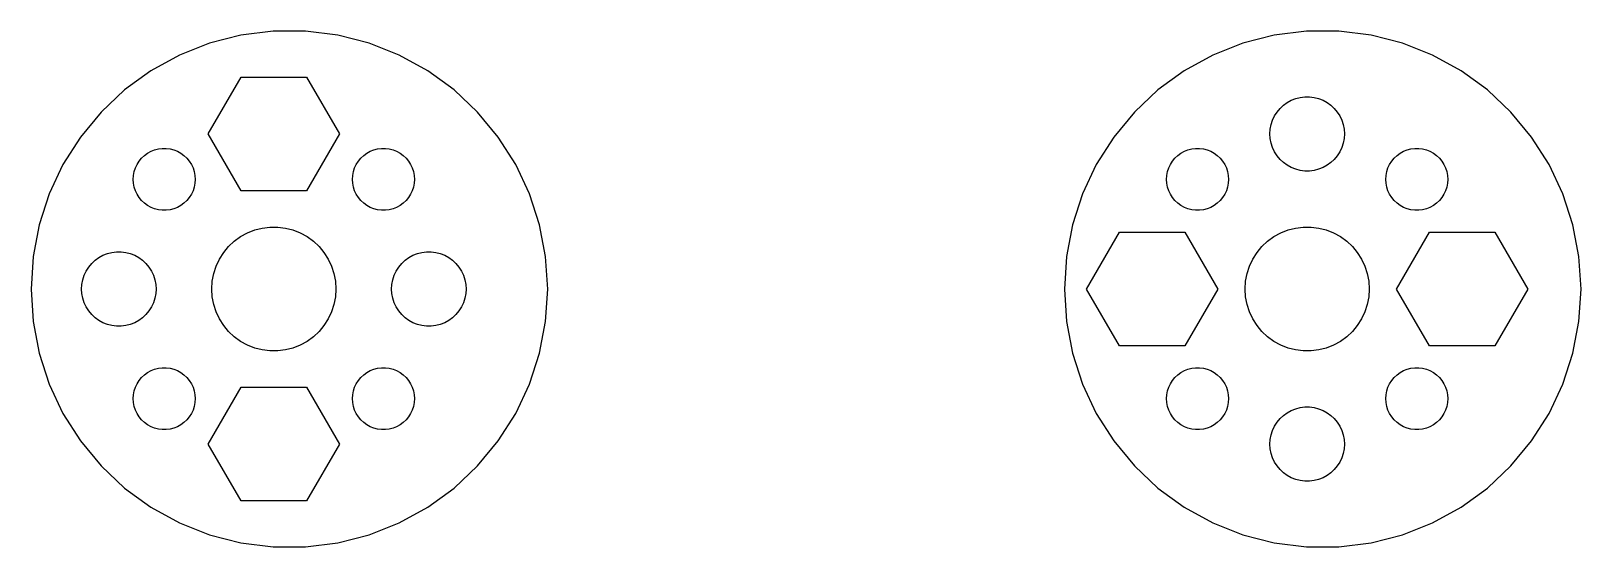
# Model space of a CAD drawing. Header units: metres. Extents: x -11.8 to 63.2, y -12.5 to 12.5.
import ezdxf

# ---------------------------------------------------------------- set-up
doc = ezdxf.new("R2010")
doc.units = ezdxf.units.M

msp = doc.modelspace()

# ---------------------------------------------------------------- linework, layer by layer
for p, q in [((-1.59225, 12.2786), (-3.1127, 11.8882)), ((-0.034866, 12.4753), (-1.59225, 12.2786)), ((1.53487, 12.4753), (-0.034866, 12.4753)), ((3.09225, 12.2786), (1.53487, 12.4753)), ((4.6127, 11.8882), (3.09225, 12.2786)), ((48.4077, 12.2786), (46.8873, 11.8882)), ((49.9651, 12.4753), (48.4077, 12.2786)), ((51.5349, 12.4753), (49.9651, 12.4753)), ((53.0923, 12.2786), (51.5349, 12.4753)), ((54.6127, 11.8882), (53.0923, 12.2786)), ((-4.57224, 11.3103), (-5.94783, 10.5541)), ((-3.1127, 11.8882), (-4.57224, 11.3103)), ((6.07224, 11.3103), (4.6127, 11.8882)), ((7.44783, 10.5541), (6.07224, 11.3103)), ((45.4277, 11.3103), (44.0522, 10.5541)), ((46.8873, 11.8882), (45.4277, 11.3103)), ((56.0722, 11.3103), (54.6127, 11.8882)), ((57.4478, 10.5541), (56.0722, 11.3103)), ((-5.94783, 10.5541), (-7.21779, 9.63141)), ((8.71779, 9.63141), (7.44783, 10.5541)), ((44.0522, 10.5541), (42.7822, 9.63141)), ((58.7178, 9.63141), (57.4478, 10.5541)), ((-3.17349, 7.5), (-1.58675, 10.2483)), ((-1.58675, 10.2483), (1.58675, 10.2483)), ((1.58675, 10.2483), (3.17349, 7.5)), ((-7.21779, 9.63141), (-8.36211, 8.55682)), ((9.86211, 8.55682), (8.71779, 9.63141)), ((42.7822, 9.63141), (41.6379, 8.55682)), ((48.8526, 8.88692), (49.0355, 9.01978)), ((49.0355, 9.01978), (49.2336, 9.12868)), ((49.2336, 9.12868), (49.4438, 9.2119)), ((49.4438, 9.2119), (49.6627, 9.26811)), ((49.6627, 9.26811), (49.887, 9.29645)), ((49.887, 9.29645), (50.113, 9.29645)), ((50.113, 9.29645), (50.3373, 9.26811)), ((50.3373, 9.26811), (50.5562, 9.2119)), ((50.5562, 9.2119), (50.7664, 9.12868)), ((50.7664, 9.12868), (50.9645, 9.01978)), ((50.9645, 9.01978), (51.1474, 8.88692)), ((59.8621, 8.55682), (58.7178, 9.63141)), ((-8.36211, 8.55682), (-9.3627, 7.34731)), ((10.8627, 7.34731), (9.86211, 8.55682)), ((41.6379, 8.55682), (40.6373, 7.34731)), ((48.3264, 8.16261), (48.4226, 8.36714)), ((48.4226, 8.36714), (48.5438, 8.558)), ((48.5438, 8.558), (48.6879, 8.73218)), ((48.6879, 8.73218), (48.8526, 8.88692)), ((51.1474, 8.88692), (51.3121, 8.73218)), ((51.3121, 8.73218), (51.4562, 8.558)), ((51.4562, 8.558), (51.5773, 8.36714)), ((51.5773, 8.36714), (51.6736, 8.16261)), ((60.8627, 7.34731), (59.8621, 8.55682)), ((-1.58675, 4.75168), (-3.17349, 7.5)), ((3.17349, 7.5), (1.58675, 4.75168)), ((48.2, 7.5), (48.2142, 7.72559)), ((48.2142, 7.2744), (48.2, 7.5)), ((48.2142, 7.72559), (48.2565, 7.94763)), ((48.2565, 7.94763), (48.3264, 8.16261)), ((51.6736, 8.16261), (51.7434, 7.94763)), ((51.7434, 7.94763), (51.7858, 7.72559)), ((51.7858, 7.72559), (51.8, 7.5)), ((51.8, 7.5), (51.7858, 7.2744)), ((-9.3627, 7.34731), (-10.2038, 6.02191)), ((-5.76653, 6.72958), (-5.58406, 6.77643)), ((-5.58406, 6.77643), (-5.39717, 6.80003)), ((-5.39717, 6.80003), (-5.2088, 6.80003)), ((-5.2088, 6.80003), (-5.02193, 6.77643)), ((-5.02193, 6.77643), (-4.83946, 6.72958)), ((4.83946, 6.72958), (5.02193, 6.77643)), ((5.02193, 6.77643), (5.2088, 6.80003)), ((5.2088, 6.80003), (5.39717, 6.80003)), ((5.39717, 6.80003), (5.58406, 6.77643)), ((5.58406, 6.77643), (5.76653, 6.72958)), ((11.7038, 6.02191), (10.8627, 7.34731)), ((40.6373, 7.34731), (39.7962, 6.02191)), ((44.2335, 6.72958), (44.4159, 6.77643)), ((44.4159, 6.77643), (44.6028, 6.80003)), ((44.6028, 6.80003), (44.7912, 6.80003)), ((44.7912, 6.80003), (44.9781, 6.77643)), ((44.9781, 6.77643), (45.1605, 6.72958)), ((48.2565, 7.05235), (48.2142, 7.2744)), ((48.3264, 6.83737), (48.2565, 7.05235)), ((48.4226, 6.63284), (48.3264, 6.83737)), ((51.6736, 6.83737), (51.5773, 6.63284)), ((51.7434, 7.05235), (51.6736, 6.83737)), ((51.7858, 7.2744), (51.7434, 7.05235)), ((54.8395, 6.72958), (55.0219, 6.77643)), ((55.0219, 6.77643), (55.2088, 6.80003)), ((55.2088, 6.80003), (55.3972, 6.80003)), ((55.3972, 6.80003), (55.5841, 6.77643)), ((55.5841, 6.77643), (55.7665, 6.72958)), ((61.7038, 6.02191), (60.8627, 7.34731)), ((-10.2038, 6.02191), (-10.8722, 4.60155)), ((-6.69766, 5.85518), (-6.61745, 6.02562)), ((-6.61745, 6.02562), (-6.51653, 6.18468)), ((-6.51653, 6.18468), (-6.39644, 6.32982)), ((-6.39644, 6.32982), (-6.25912, 6.45876)), ((-6.25912, 6.45876), (-6.10674, 6.56949)), ((-6.10674, 6.56949), (-5.94167, 6.66023)), ((-5.94167, 6.66023), (-5.76653, 6.72958)), ((-4.83946, 6.72958), (-4.66432, 6.66023)), ((-4.66432, 6.66023), (-4.49925, 6.56949)), ((-4.49925, 6.56949), (-4.34686, 6.45876)), ((-4.34686, 6.45876), (-4.20953, 6.32982)), ((-4.20953, 6.32982), (-4.08946, 6.18468)), ((-4.08946, 6.18468), (-3.98853, 6.02562)), ((-3.98853, 6.02562), (-3.90833, 5.85518)), ((3.90833, 5.85518), (3.98853, 6.02562)), ((3.98853, 6.02562), (4.08946, 6.18468)), ((4.08946, 6.18468), (4.20953, 6.32982)), ((4.20953, 6.32982), (4.34686, 6.45876)), ((4.34686, 6.45876), (4.49925, 6.56949)), ((4.49925, 6.56949), (4.66432, 6.66023)), ((4.66432, 6.66023), (4.83946, 6.72958)), ((5.76653, 6.72958), (5.94167, 6.66023)), ((5.94167, 6.66023), (6.10674, 6.56949)), ((6.10674, 6.56949), (6.25912, 6.45876)), ((6.25912, 6.45876), (6.39644, 6.32982)), ((6.39644, 6.32982), (6.51653, 6.18468)), ((6.51653, 6.18468), (6.61745, 6.02562)), ((6.61745, 6.02562), (6.69766, 5.85518)), ((12.3722, 4.60155), (11.7038, 6.02191)), ((39.7962, 6.02191), (39.1278, 4.60155)), ((43.3023, 5.85518), (43.3825, 6.02562)), ((43.3825, 6.02562), (43.4835, 6.18468)), ((43.4835, 6.18468), (43.6035, 6.32982)), ((43.6035, 6.32982), (43.7409, 6.45876)), ((43.7409, 6.45876), (43.8932, 6.56949)), ((43.8932, 6.56949), (44.0583, 6.66023)), ((44.0583, 6.66023), (44.2335, 6.72958)), ((45.1605, 6.72958), (45.3357, 6.66023)), ((45.3357, 6.66023), (45.5007, 6.56949)), ((45.5007, 6.56949), (45.6531, 6.45876)), ((45.6531, 6.45876), (45.7905, 6.32982)), ((45.7905, 6.32982), (45.9105, 6.18468)), ((45.9105, 6.18468), (46.0115, 6.02562)), ((46.0115, 6.02562), (46.0917, 5.85518)), ((48.5438, 6.44199), (48.4226, 6.63284)), ((48.6879, 6.26781), (48.5438, 6.44199)), ((48.8526, 6.11307), (48.6879, 6.26781)), ((49.0355, 5.98021), (48.8526, 6.11307)), ((51.1474, 6.11307), (50.9645, 5.98021)), ((51.3121, 6.26781), (51.1474, 6.11307)), ((51.4562, 6.44199), (51.3121, 6.26781)), ((51.5773, 6.63284), (51.4562, 6.44199)), ((53.9083, 5.85518), (53.9885, 6.02562)), ((53.9885, 6.02562), (54.0895, 6.18468)), ((54.0895, 6.18468), (54.2095, 6.32982)), ((54.2095, 6.32982), (54.3469, 6.45876)), ((54.3469, 6.45876), (54.4993, 6.56949)), ((54.4993, 6.56949), (54.6643, 6.66023)), ((54.6643, 6.66023), (54.8395, 6.72958)), ((55.7665, 6.72958), (55.9417, 6.66023)), ((55.9417, 6.66023), (56.1067, 6.56949)), ((56.1067, 6.56949), (56.2591, 6.45876)), ((56.2591, 6.45876), (56.3965, 6.32982)), ((56.3965, 6.32982), (56.5165, 6.18468)), ((56.5165, 6.18468), (56.6174, 6.02562)), ((56.6174, 6.02562), (56.6977, 5.85518)), ((62.3722, 4.60155), (61.7038, 6.02191)), ((-6.80299, 5.30299), (-6.79117, 5.491)), ((-6.79117, 5.11499), (-6.80299, 5.30299)), ((-6.79117, 5.491), (-6.75587, 5.67603)), ((-6.75587, 5.67603), (-6.69766, 5.85518)), ((-3.90833, 5.85518), (-3.85011, 5.67603)), ((-3.85011, 5.67603), (-3.81482, 5.491)), ((-3.81482, 5.491), (-3.80299, 5.30299)), ((-3.80299, 5.30299), (-3.81482, 5.11499)), ((3.80299, 5.30299), (3.81482, 5.491)), ((3.81482, 5.11499), (3.80299, 5.30299)), ((3.81482, 5.491), (3.85011, 5.67603)), ((3.85011, 5.67603), (3.90833, 5.85518)), ((6.69766, 5.85518), (6.75587, 5.67603)), ((6.75587, 5.67603), (6.79117, 5.491)), ((6.79117, 5.491), (6.80299, 5.30299)), ((6.80299, 5.30299), (6.79117, 5.11499)), ((43.197, 5.30299), (43.2088, 5.491)), ((43.2088, 5.11499), (43.197, 5.30299)), ((43.2088, 5.491), (43.2441, 5.67603)), ((43.2441, 5.67603), (43.3023, 5.85518)), ((46.0917, 5.85518), (46.1499, 5.67603)), ((46.1499, 5.67603), (46.1852, 5.491)), ((46.1852, 5.491), (46.197, 5.30299)), ((46.197, 5.30299), (46.1852, 5.11499)), ((49.2336, 5.87131), (49.0355, 5.98021)), ((49.4438, 5.78809), (49.2336, 5.87131)), ((49.6627, 5.73187), (49.4438, 5.78809)), ((49.887, 5.70355), (49.6627, 5.73187)), ((50.113, 5.70355), (49.887, 5.70355)), ((50.3373, 5.73187), (50.113, 5.70355)), ((50.5562, 5.78809), (50.3373, 5.73187)), ((50.7664, 5.87131), (50.5562, 5.78809)), ((50.9645, 5.98021), (50.7664, 5.87131)), ((53.803, 5.30299), (53.8148, 5.491)), ((53.8148, 5.11499), (53.803, 5.30299)), ((53.8148, 5.491), (53.8501, 5.67603)), ((53.8501, 5.67603), (53.9083, 5.85518)), ((56.6977, 5.85518), (56.7559, 5.67603)), ((56.7559, 5.67603), (56.7912, 5.491)), ((56.7912, 5.491), (56.803, 5.30299)), ((56.803, 5.30299), (56.7912, 5.11499)), ((-10.8722, 4.60155), (-11.3573, 3.10861)), ((-6.75587, 4.92996), (-6.79117, 5.11499)), ((-6.69766, 4.75081), (-6.75587, 4.92996)), ((-6.61745, 4.58037), (-6.69766, 4.75081)), ((-6.51653, 4.42131), (-6.61745, 4.58037)), ((-3.98853, 4.58037), (-4.08946, 4.42131)), ((-3.90833, 4.75081), (-3.98853, 4.58037)), ((-3.85011, 4.92996), (-3.90833, 4.75081)), ((-3.81482, 5.11499), (-3.85011, 4.92996)), ((1.58675, 4.75168), (-1.58675, 4.75168)), ((3.85011, 4.92996), (3.81482, 5.11499)), ((3.90833, 4.75081), (3.85011, 4.92996)), ((3.98853, 4.58037), (3.90833, 4.75081)), ((4.08946, 4.42131), (3.98853, 4.58037)), ((6.61745, 4.58037), (6.51653, 4.42131)), ((6.69766, 4.75081), (6.61745, 4.58037)), ((6.75587, 4.92996), (6.69766, 4.75081)), ((6.79117, 5.11499), (6.75587, 4.92996)), ((12.8573, 3.10861), (12.3722, 4.60155)), ((39.1278, 4.60155), (38.6427, 3.10861)), ((43.2441, 4.92996), (43.2088, 5.11499)), ((43.3023, 4.75081), (43.2441, 4.92996)), ((43.3825, 4.58037), (43.3023, 4.75081)), ((43.4835, 4.42131), (43.3825, 4.58037)), ((46.0115, 4.58037), (45.9105, 4.42131)), ((46.0917, 4.75081), (46.0115, 4.58037)), ((46.1499, 4.92996), (46.0917, 4.75081)), ((46.1852, 5.11499), (46.1499, 4.92996)), ((53.8501, 4.92996), (53.8148, 5.11499)), ((53.9083, 4.75081), (53.8501, 4.92996)), ((53.9885, 4.58037), (53.9083, 4.75081)), ((54.0895, 4.42131), (53.9885, 4.58037)), ((56.6174, 4.58037), (56.5165, 4.42131)), ((56.6977, 4.75081), (56.6174, 4.58037)), ((56.7559, 4.92996), (56.6977, 4.75081)), ((56.7912, 5.11499), (56.7559, 4.92996)), ((62.8573, 3.10861), (62.3722, 4.60155)), ((-6.39644, 4.27617), (-6.51653, 4.42131)), ((-6.25912, 4.14722), (-6.39644, 4.27617)), ((-6.10674, 4.0365), (-6.25912, 4.14722)), ((-5.94167, 3.94576), (-6.10674, 4.0365)), ((-5.76653, 3.8764), (-5.94167, 3.94576)), ((-5.58406, 3.82956), (-5.76653, 3.8764)), ((-5.39717, 3.80595), (-5.58406, 3.82956)), ((-5.2088, 3.80595), (-5.39717, 3.80595)), ((-5.02193, 3.82956), (-5.2088, 3.80595)), ((-4.83946, 3.8764), (-5.02193, 3.82956)), ((-4.66432, 3.94576), (-4.83946, 3.8764)), ((-4.49925, 4.0365), (-4.66432, 3.94576)), ((-4.34686, 4.14722), (-4.49925, 4.0365)), ((-4.20953, 4.27617), (-4.34686, 4.14722)), ((-4.08946, 4.42131), (-4.20953, 4.27617)), ((4.20953, 4.27617), (4.08946, 4.42131)), ((4.34686, 4.14722), (4.20953, 4.27617)), ((4.49925, 4.0365), (4.34686, 4.14722)), ((4.66432, 3.94576), (4.49925, 4.0365)), ((4.83946, 3.8764), (4.66432, 3.94576)), ((5.02193, 3.82956), (4.83946, 3.8764)), ((5.2088, 3.80595), (5.02193, 3.82956)), ((5.39717, 3.80595), (5.2088, 3.80595)), ((5.58406, 3.82956), (5.39717, 3.80595)), ((5.76653, 3.8764), (5.58406, 3.82956)), ((5.94167, 3.94576), (5.76653, 3.8764)), ((6.10674, 4.0365), (5.94167, 3.94576)), ((6.25912, 4.14722), (6.10674, 4.0365)), ((6.39644, 4.27617), (6.25912, 4.14722)), ((6.51653, 4.42131), (6.39644, 4.27617)), ((43.6035, 4.27617), (43.4835, 4.42131)), ((43.7409, 4.14722), (43.6035, 4.27617)), ((43.8932, 4.0365), (43.7409, 4.14722)), ((44.0583, 3.94576), (43.8932, 4.0365)), ((44.2335, 3.8764), (44.0583, 3.94576)), ((44.4159, 3.82956), (44.2335, 3.8764)), ((44.6028, 3.80595), (44.4159, 3.82956)), ((44.7912, 3.80595), (44.6028, 3.80595)), ((44.9781, 3.82956), (44.7912, 3.80595)), ((45.1605, 3.8764), (44.9781, 3.82956)), ((45.3357, 3.94576), (45.1605, 3.8764)), ((45.5007, 4.0365), (45.3357, 3.94576)), ((45.6531, 4.14722), (45.5007, 4.0365)), ((45.7905, 4.27617), (45.6531, 4.14722)), ((45.9105, 4.42131), (45.7905, 4.27617)), ((54.2095, 4.27617), (54.0895, 4.42131)), ((54.3469, 4.14722), (54.2095, 4.27617)), ((54.4993, 4.0365), (54.3469, 4.14722)), ((54.6643, 3.94576), (54.4993, 4.0365)), ((54.8395, 3.8764), (54.6643, 3.94576)), ((55.0219, 3.82956), (54.8395, 3.8764)), ((55.2088, 3.80595), (55.0219, 3.82956)), ((55.3972, 3.80595), (55.2088, 3.80595)), ((55.5841, 3.82956), (55.3972, 3.80595)), ((55.7665, 3.8764), (55.5841, 3.82956)), ((55.9417, 3.94576), (55.7665, 3.8764)), ((56.1067, 4.0365), (55.9417, 3.94576)), ((56.2591, 4.14722), (56.1067, 4.0365)), ((56.3965, 4.27617), (56.2591, 4.14722)), ((56.5165, 4.42131), (56.3965, 4.27617)), ((-11.3573, 3.10861), (-11.6514, 1.56665)), ((13.1514, 1.56665), (12.8573, 3.10861)), ((38.6427, 3.10861), (38.3486, 1.56665)), ((63.1514, 1.56665), (62.8573, 3.10861)), ((-2.1869, 2.05363), (-1.91226, 2.31154)), ((-1.91226, 2.31154), (-1.60747, 2.53297)), ((-1.60747, 2.53297), (-1.27733, 2.71448)), ((-1.27733, 2.71448), (-0.927048, 2.85316)), ((-0.927048, 2.85316), (-0.562134, 2.94685)), ((-0.562134, 2.94685), (-0.18837, 2.99408)), ((-0.18837, 2.99408), (0.18837, 2.99408)), ((0.18837, 2.99408), (0.562134, 2.94685)), ((0.562134, 2.94685), (0.927048, 2.85316)), ((0.927048, 2.85316), (1.27733, 2.71448)), ((1.27733, 2.71448), (1.60747, 2.53297)), ((1.60747, 2.53297), (1.91226, 2.31154)), ((1.91226, 2.31154), (2.1869, 2.05363)), ((39.3265, 0), (40.9133, 2.74832)), ((40.9133, 2.74832), (44.0867, 2.74832)), ((44.0867, 2.74832), (45.6735, 0)), ((47.8131, 2.05363), (48.0877, 2.31154)), ((48.0877, 2.31154), (48.3925, 2.53297)), ((48.3925, 2.53297), (48.7227, 2.71448)), ((48.7227, 2.71448), (49.0729, 2.85316)), ((49.0729, 2.85316), (49.4379, 2.94685)), ((49.4379, 2.94685), (49.8116, 2.99408)), ((49.8116, 2.99408), (50.1884, 2.99408)), ((50.1884, 2.99408), (50.5621, 2.94685)), ((50.5621, 2.94685), (50.927, 2.85316)), ((50.927, 2.85316), (51.2773, 2.71448)), ((51.2773, 2.71448), (51.6075, 2.53297)), ((51.6075, 2.53297), (51.9123, 2.31154)), ((51.9123, 2.31154), (52.1869, 2.05363)), ((54.3265, 0), (55.9133, 2.74832)), ((55.9133, 2.74832), (59.0867, 2.74832)), ((59.0867, 2.74832), (60.6735, 0)), ((-11.6514, 1.56665), (-11.75, 0)), ((-8.64735, 1.38692), (-8.46448, 1.51978)), ((-8.46448, 1.51978), (-8.26639, 1.62868)), ((-8.26639, 1.62868), (-8.05623, 1.7119)), ((-8.05623, 1.7119), (-7.83728, 1.76811)), ((-7.83728, 1.76811), (-7.61302, 1.79645)), ((-7.61302, 1.79645), (-7.38696, 1.79645)), ((-7.38696, 1.79645), (-7.1627, 1.76811)), ((-7.1627, 1.76811), (-6.94376, 1.7119)), ((-6.94376, 1.7119), (-6.7336, 1.62868)), ((-6.7336, 1.62868), (-6.53551, 1.51978)), ((-6.53551, 1.51978), (-6.35263, 1.38692)), ((-2.62891, 1.44525), (-2.42705, 1.76335)), ((-2.42705, 1.76335), (-2.1869, 2.05363)), ((2.1869, 2.05363), (2.42705, 1.76335)), ((2.42705, 1.76335), (2.62891, 1.44525)), ((6.35263, 1.38692), (6.53551, 1.51978)), ((6.53551, 1.51978), (6.7336, 1.62868)), ((6.7336, 1.62868), (6.94376, 1.7119)), ((6.94376, 1.7119), (7.1627, 1.76811)), ((7.1627, 1.76811), (7.38696, 1.79645)), ((7.38696, 1.79645), (7.61302, 1.79645)), ((7.61302, 1.79645), (7.83728, 1.76811)), ((7.83728, 1.76811), (8.05623, 1.7119)), ((8.05623, 1.7119), (8.26639, 1.62868)), ((8.26639, 1.62868), (8.46448, 1.51978)), ((8.46448, 1.51978), (8.64735, 1.38692)), ((13.25, 0), (13.1514, 1.56665)), ((38.3486, 1.56665), (38.25, 0)), ((47.3711, 1.44525), (47.5729, 1.76335)), ((47.5729, 1.76335), (47.8131, 2.05363)), ((52.1869, 2.05363), (52.427, 1.76335)), ((52.427, 1.76335), (52.6289, 1.44525)), ((63.25, 0), (63.1514, 1.56665)), ((-9.17358, 0.662613), (-9.07735, 0.867142)), ((-9.07735, 0.867142), (-8.95622, 1.058)), ((-8.95622, 1.058), (-8.81213, 1.23218)), ((-8.81213, 1.23218), (-8.64735, 1.38692)), ((-6.35263, 1.38692), (-6.18785, 1.23218)), ((-6.18785, 1.23218), (-6.04376, 1.058)), ((-6.04376, 1.058), (-5.92264, 0.867142)), ((-5.92264, 0.867142), (-5.8264, 0.662613)), ((-2.90575, 0.746063), (-2.78932, 1.10437)), ((-2.78932, 1.10437), (-2.62891, 1.44525)), ((2.62891, 1.44525), (2.78932, 1.10437)), ((2.78932, 1.10437), (2.90575, 0.746063)), ((5.8264, 0.662613), (5.92264, 0.867142)), ((5.92264, 0.867142), (6.04376, 1.058)), ((6.04376, 1.058), (6.18785, 1.23218)), ((6.18785, 1.23218), (6.35263, 1.38692)), ((8.64735, 1.38692), (8.81213, 1.23218)), ((8.81213, 1.23218), (8.95622, 1.058)), ((8.95622, 1.058), (9.07735, 0.867142)), ((9.07735, 0.867142), (9.17358, 0.662613)), ((47.0942, 0.746063), (47.2107, 1.10437)), ((47.2107, 1.10437), (47.3711, 1.44525)), ((52.6289, 1.44525), (52.7893, 1.10437)), ((52.7893, 1.10437), (52.9057, 0.746063)), ((-11.75, 0), (-11.6514, -1.56665)), ((-9.29999, 0), (-9.2858, 0.225586)), ((-9.2858, -0.225586), (-9.29999, 0)), ((-9.2858, 0.225586), (-9.24344, 0.447632)), ((-9.24344, 0.447632), (-9.17358, 0.662613)), ((-5.8264, 0.662613), (-5.75655, 0.447632)), ((-5.75655, 0.447632), (-5.71419, 0.225586)), ((-5.71419, 0.225586), (-5.7, 0)), ((-5.7, 0), (-5.71419, -0.225586)), ((-3, 0), (-2.97633, 0.375992)), ((-2.97633, -0.375992), (-3, 0)), ((-2.97633, 0.375992), (-2.90575, 0.746063)), ((2.90575, 0.746063), (2.97633, 0.375992)), ((2.97633, 0.375992), (3, 0)), ((3, 0), (2.97633, -0.375992)), ((5.7, 0), (5.71419, 0.225586)), ((5.71419, -0.225586), (5.7, 0)), ((5.71419, 0.225586), (5.75655, 0.447632)), ((5.75655, 0.447632), (5.8264, 0.662613)), ((9.17358, 0.662613), (9.24344, 0.447632)), ((9.24344, 0.447632), (9.2858, 0.225586)), ((9.2858, 0.225586), (9.29999, 0)), ((9.29999, 0), (9.2858, -0.225586)), ((13.1514, -1.56665), (13.25, 0)), ((38.25, 0), (38.3486, -1.56665)), ((40.9133, -2.74832), (39.3265, 0)), ((45.6735, 0), (44.0867, -2.74832)), ((47, 0), (47.0237, 0.375992)), ((47.0237, -0.375992), (47, 0)), ((47.0237, 0.375992), (47.0942, 0.746063)), ((52.9057, 0.746063), (52.9763, 0.375992)), ((52.9763, 0.375992), (53, 0)), ((53, 0), (52.9763, -0.375992)), ((55.9133, -2.74832), (54.3265, 0)), ((60.6735, 0), (59.0867, -2.74832)), ((63.1514, -1.56665), (63.25, 0)), ((-9.24344, -0.447632), (-9.2858, -0.225586)), ((-9.17358, -0.662613), (-9.24344, -0.447632)), ((-9.07735, -0.867142), (-9.17358, -0.662613)), ((-5.8264, -0.662613), (-5.92264, -0.867142)), ((-5.75655, -0.447632), (-5.8264, -0.662613)), ((-5.71419, -0.225586), (-5.75655, -0.447632)), ((-2.90575, -0.746063), (-2.97633, -0.375992)), ((-2.78932, -1.10437), (-2.90575, -0.746063)), ((2.90575, -0.746063), (2.78932, -1.10437)), ((2.97633, -0.375992), (2.90575, -0.746063)), ((5.75655, -0.447632), (5.71419, -0.225586)), ((5.8264, -0.662613), (5.75655, -0.447632)), ((5.92264, -0.867142), (5.8264, -0.662613)), ((9.17358, -0.662613), (9.07735, -0.867142)), ((9.24344, -0.447632), (9.17358, -0.662613)), ((9.2858, -0.225586), (9.24344, -0.447632)), ((47.0942, -0.746063), (47.0237, -0.375992)), ((47.2107, -1.10437), (47.0942, -0.746063)), ((52.9057, -0.746063), (52.7893, -1.10437)), ((52.9763, -0.375992), (52.9057, -0.746063)), ((-8.95622, -1.058), (-9.07735, -0.867142)), ((-8.81213, -1.23218), (-8.95622, -1.058)), ((-8.64735, -1.38692), (-8.81213, -1.23218)), ((-8.46448, -1.51978), (-8.64735, -1.38692)), ((-6.35263, -1.38692), (-6.53551, -1.51978)), ((-6.18785, -1.23218), (-6.35263, -1.38692)), ((-6.04376, -1.058), (-6.18785, -1.23218)), ((-5.92264, -0.867142), (-6.04376, -1.058)), ((-2.62891, -1.44525), (-2.78932, -1.10437)), ((-2.42705, -1.76335), (-2.62891, -1.44525)), ((2.62891, -1.44525), (2.42705, -1.76335)), ((2.78932, -1.10437), (2.62891, -1.44525)), ((6.04376, -1.058), (5.92264, -0.867142)), ((6.18785, -1.23218), (6.04376, -1.058)), ((6.35263, -1.38692), (6.18785, -1.23218)), ((6.53551, -1.51978), (6.35263, -1.38692)), ((8.64735, -1.38692), (8.46448, -1.51978)), ((8.81213, -1.23218), (8.64735, -1.38692)), ((8.95622, -1.058), (8.81213, -1.23218)), ((9.07735, -0.867142), (8.95622, -1.058)), ((47.3711, -1.44525), (47.2107, -1.10437)), ((47.5729, -1.76335), (47.3711, -1.44525)), ((52.6289, -1.44525), (52.427, -1.76335)), ((52.7893, -1.10437), (52.6289, -1.44525)), ((-11.6514, -1.56665), (-11.3573, -3.10861)), ((-8.26639, -1.62868), (-8.46448, -1.51978)), ((-8.05623, -1.7119), (-8.26639, -1.62868)), ((-7.83728, -1.76811), (-8.05623, -1.7119)), ((-7.61302, -1.79645), (-7.83728, -1.76811)), ((-7.38696, -1.79645), (-7.61302, -1.79645)), ((-7.1627, -1.76811), (-7.38696, -1.79645)), ((-6.94376, -1.7119), (-7.1627, -1.76811)), ((-6.7336, -1.62868), (-6.94376, -1.7119)), ((-6.53551, -1.51978), (-6.7336, -1.62868)), ((-2.1869, -2.05363), (-2.42705, -1.76335)), ((-1.91226, -2.31154), (-2.1869, -2.05363)), ((2.1869, -2.05363), (1.91226, -2.31154)), ((2.42705, -1.76335), (2.1869, -2.05363)), ((6.7336, -1.62868), (6.53551, -1.51978)), ((6.94376, -1.7119), (6.7336, -1.62868)), ((7.1627, -1.76811), (6.94376, -1.7119)), ((7.38696, -1.79645), (7.1627, -1.76811)), ((7.61302, -1.79645), (7.38696, -1.79645)), ((7.83728, -1.76811), (7.61302, -1.79645)), ((8.05623, -1.7119), (7.83728, -1.76811)), ((8.26639, -1.62868), (8.05623, -1.7119)), ((8.46448, -1.51978), (8.26639, -1.62868)), ((12.8573, -3.10861), (13.1514, -1.56665)), ((38.3486, -1.56665), (38.6427, -3.10861)), ((47.8131, -2.05363), (47.5729, -1.76335)), ((48.0877, -2.31154), (47.8131, -2.05363)), ((52.1869, -2.05363), (51.9123, -2.31154)), ((52.427, -1.76335), (52.1869, -2.05363)), ((62.8573, -3.10861), (63.1514, -1.56665)), ((-1.60747, -2.53297), (-1.91226, -2.31154)), ((-1.27733, -2.71448), (-1.60747, -2.53297)), ((-0.927048, -2.85316), (-1.27733, -2.71448)), ((-0.562134, -2.94685), (-0.927048, -2.85316)), ((-0.18837, -2.99408), (-0.562134, -2.94685)), ((0.18837, -2.99408), (-0.18837, -2.99408)), ((0.562134, -2.94685), (0.18837, -2.99408)), ((0.927048, -2.85316), (0.562134, -2.94685)), ((1.27733, -2.71448), (0.927048, -2.85316)), ((1.60747, -2.53297), (1.27733, -2.71448)), ((1.91226, -2.31154), (1.60747, -2.53297)), ((44.0867, -2.74832), (40.9133, -2.74832)), ((48.3925, -2.53297), (48.0877, -2.31154)), ((48.7227, -2.71448), (48.3925, -2.53297)), ((49.0729, -2.85316), (48.7227, -2.71448)), ((49.4379, -2.94685), (49.0729, -2.85316)), ((49.8116, -2.99408), (49.4379, -2.94685)), ((50.1884, -2.99408), (49.8116, -2.99408)), ((50.5621, -2.94685), (50.1884, -2.99408)), ((50.927, -2.85316), (50.5621, -2.94685)), ((51.2773, -2.71448), (50.927, -2.85316)), ((51.6075, -2.53297), (51.2773, -2.71448)), ((51.9123, -2.31154), (51.6075, -2.53297)), ((59.0867, -2.74832), (55.9133, -2.74832)), ((-11.3573, -3.10861), (-10.8722, -4.60155)), ((12.3722, -4.60155), (12.8573, -3.10861)), ((38.6427, -3.10861), (39.1278, -4.60155)), ((62.3722, -4.60155), (62.8573, -3.10861)), ((-6.61745, -4.58037), (-6.51653, -4.42131)), ((-6.51653, -4.42131), (-6.39644, -4.27617)), ((-6.39644, -4.27617), (-6.25912, -4.14722)), ((-6.25912, -4.14722), (-6.10674, -4.0365)), ((-6.10674, -4.0365), (-5.94167, -3.94576)), ((-5.94167, -3.94576), (-5.76653, -3.8764)), ((-5.76653, -3.8764), (-5.58406, -3.82956)), ((-5.58406, -3.82956), (-5.39717, -3.80595)), ((-5.39717, -3.80595), (-5.2088, -3.80595)), ((-5.2088, -3.80595), (-5.02193, -3.82956)), ((-5.02193, -3.82956), (-4.83946, -3.8764)), ((-4.83946, -3.8764), (-4.66432, -3.94576)), ((-4.66432, -3.94576), (-4.49925, -4.0365)), ((-4.49925, -4.0365), (-4.34686, -4.14722)), ((-4.34686, -4.14722), (-4.20953, -4.27617)), ((-4.20953, -4.27617), (-4.08946, -4.42131)), ((-4.08946, -4.42131), (-3.98853, -4.58037)), ((3.98853, -4.58037), (4.08946, -4.42131)), ((4.08946, -4.42131), (4.20953, -4.27617)), ((4.20953, -4.27617), (4.34686, -4.14722)), ((4.34686, -4.14722), (4.49925, -4.0365)), ((4.49925, -4.0365), (4.66432, -3.94576)), ((4.66432, -3.94576), (4.83946, -3.8764)), ((4.83946, -3.8764), (5.02193, -3.82956)), ((5.02193, -3.82956), (5.2088, -3.80595)), ((5.2088, -3.80595), (5.39717, -3.80595)), ((5.39717, -3.80595), (5.58406, -3.82956)), ((5.58406, -3.82956), (5.76653, -3.8764)), ((5.76653, -3.8764), (5.94167, -3.94576)), ((5.94167, -3.94576), (6.10674, -4.0365)), ((6.10674, -4.0365), (6.25912, -4.14722)), ((6.25912, -4.14722), (6.39644, -4.27617)), ((6.39644, -4.27617), (6.51653, -4.42131)), ((6.51653, -4.42131), (6.61745, -4.58037)), ((43.3825, -4.58037), (43.4835, -4.42131)), ((43.4835, -4.42131), (43.6035, -4.27617)), ((43.6035, -4.27617), (43.7409, -4.14722)), ((43.7409, -4.14722), (43.8932, -4.0365)), ((43.8932, -4.0365), (44.0583, -3.94576)), ((44.0583, -3.94576), (44.2335, -3.8764)), ((44.2335, -3.8764), (44.4159, -3.82956)), ((44.4159, -3.82956), (44.6028, -3.80595)), ((44.6028, -3.80595), (44.7912, -3.80595)), ((44.7912, -3.80595), (44.9781, -3.82956)), ((44.9781, -3.82956), (45.1605, -3.8764)), ((45.1605, -3.8764), (45.3357, -3.94576)), ((45.3357, -3.94576), (45.5007, -4.0365)), ((45.5007, -4.0365), (45.6531, -4.14722)), ((45.6531, -4.14722), (45.7905, -4.27617)), ((45.7905, -4.27617), (45.9105, -4.42131)), ((45.9105, -4.42131), (46.0115, -4.58037)), ((53.9885, -4.58037), (54.0895, -4.42131)), ((54.0895, -4.42131), (54.2095, -4.27617)), ((54.2095, -4.27617), (54.3469, -4.14722)), ((54.3469, -4.14722), (54.4993, -4.0365)), ((54.4993, -4.0365), (54.6643, -3.94576)), ((54.6643, -3.94576), (54.8395, -3.8764)), ((54.8395, -3.8764), (55.0219, -3.82956)), ((55.0219, -3.82956), (55.2088, -3.80595)), ((55.2088, -3.80595), (55.3972, -3.80595)), ((55.3972, -3.80595), (55.5841, -3.82956)), ((55.5841, -3.82956), (55.7665, -3.8764)), ((55.7665, -3.8764), (55.9417, -3.94576)), ((55.9417, -3.94576), (56.1067, -4.0365)), ((56.1067, -4.0365), (56.2591, -4.14722)), ((56.2591, -4.14722), (56.3965, -4.27617)), ((56.3965, -4.27617), (56.5165, -4.42131)), ((56.5165, -4.42131), (56.6174, -4.58037)), ((-10.8722, -4.60155), (-10.2038, -6.02191)), ((-6.80299, -5.30299), (-6.79117, -5.11499)), ((-6.79117, -5.11499), (-6.75587, -4.92996)), ((-6.75587, -4.92996), (-6.69766, -4.75081)), ((-6.69766, -4.75081), (-6.61745, -4.58037)), ((-3.98853, -4.58037), (-3.90833, -4.75081)), ((-3.90833, -4.75081), (-3.85011, -4.92996)), ((-3.85011, -4.92996), (-3.81482, -5.11499)), ((-3.81482, -5.11499), (-3.80299, -5.30299)), ((-3.17349, -7.5), (-1.58675, -4.75168)), ((-1.58675, -4.75168), (1.58675, -4.75168)), ((1.58675, -4.75168), (3.17349, -7.5)), ((3.80299, -5.30299), (3.81482, -5.11499)), ((3.81482, -5.11499), (3.85011, -4.92996)), ((3.85011, -4.92996), (3.90833, -4.75081)), ((3.90833, -4.75081), (3.98853, -4.58037)), ((6.61745, -4.58037), (6.69766, -4.75081)), ((6.69766, -4.75081), (6.75587, -4.92996)), ((6.75587, -4.92996), (6.79117, -5.11499)), ((6.79117, -5.11499), (6.80299, -5.30299)), ((11.7038, -6.02191), (12.3722, -4.60155)), ((39.1278, -4.60155), (39.7962, -6.02191)), ((43.197, -5.30299), (43.2088, -5.11499)), ((43.2088, -5.11499), (43.2441, -4.92996)), ((43.2441, -4.92996), (43.3023, -4.75081)), ((43.3023, -4.75081), (43.3825, -4.58037)), ((46.0115, -4.58037), (46.0917, -4.75081)), ((46.0917, -4.75081), (46.1499, -4.92996)), ((46.1499, -4.92996), (46.1852, -5.11499)), ((46.1852, -5.11499), (46.197, -5.30299)), ((53.803, -5.30299), (53.8148, -5.11499)), ((53.8148, -5.11499), (53.8501, -4.92996)), ((53.8501, -4.92996), (53.9083, -4.75081)), ((53.9083, -4.75081), (53.9885, -4.58037)), ((56.6174, -4.58037), (56.6977, -4.75081)), ((56.6977, -4.75081), (56.7559, -4.92996)), ((56.7559, -4.92996), (56.7912, -5.11499)), ((56.7912, -5.11499), (56.803, -5.30299)), ((61.7038, -6.02191), (62.3722, -4.60155)), ((-6.79117, -5.491), (-6.80299, -5.30299)), ((-6.75587, -5.67603), (-6.79117, -5.491)), ((-6.69766, -5.85518), (-6.75587, -5.67603)), ((-6.61745, -6.02562), (-6.69766, -5.85518)), ((-3.90833, -5.85518), (-3.98853, -6.02562)), ((-3.85011, -5.67603), (-3.90833, -5.85518)), ((-3.81482, -5.491), (-3.85011, -5.67603)), ((-3.80299, -5.30299), (-3.81482, -5.491)), ((3.81482, -5.491), (3.80299, -5.30299)), ((3.85011, -5.67603), (3.81482, -5.491)), ((3.90833, -5.85518), (3.85011, -5.67603)), ((3.98853, -6.02562), (3.90833, -5.85518)), ((6.69766, -5.85518), (6.61745, -6.02562)), ((6.75587, -5.67603), (6.69766, -5.85518)), ((6.79117, -5.491), (6.75587, -5.67603)), ((6.80299, -5.30299), (6.79117, -5.491)), ((43.2088, -5.491), (43.197, -5.30299)), ((43.2441, -5.67603), (43.2088, -5.491)), ((43.3023, -5.85518), (43.2441, -5.67603)), ((43.3825, -6.02562), (43.3023, -5.85518)), ((46.0917, -5.85518), (46.0115, -6.02562)), ((46.1499, -5.67603), (46.0917, -5.85518)), ((46.1852, -5.491), (46.1499, -5.67603)), ((46.197, -5.30299), (46.1852, -5.491)), ((48.8526, -6.11307), (49.0355, -5.98021)), ((49.0355, -5.98021), (49.2336, -5.87131)), ((49.2336, -5.87131), (49.4438, -5.78809)), ((49.4438, -5.78809), (49.6627, -5.73187)), ((49.6627, -5.73187), (49.887, -5.70355)), ((49.887, -5.70355), (50.113, -5.70355)), ((50.113, -5.70355), (50.3373, -5.73187)), ((50.3373, -5.73187), (50.5562, -5.78809)), ((50.5562, -5.78809), (50.7664, -5.87131)), ((50.7664, -5.87131), (50.9645, -5.98021)), ((50.9645, -5.98021), (51.1474, -6.11307)), ((53.8148, -5.491), (53.803, -5.30299)), ((53.8501, -5.67603), (53.8148, -5.491)), ((53.9083, -5.85518), (53.8501, -5.67603)), ((53.9885, -6.02562), (53.9083, -5.85518)), ((56.6977, -5.85518), (56.6174, -6.02562)), ((56.7559, -5.67603), (56.6977, -5.85518)), ((56.7912, -5.491), (56.7559, -5.67603)), ((56.803, -5.30299), (56.7912, -5.491)), ((-10.2038, -6.02191), (-9.3627, -7.34731)), ((-6.51653, -6.18468), (-6.61745, -6.02562)), ((-6.39644, -6.32982), (-6.51653, -6.18468)), ((-6.25912, -6.45876), (-6.39644, -6.32982)), ((-6.10674, -6.56949), (-6.25912, -6.45876)), ((-5.94167, -6.66023), (-6.10674, -6.56949)), ((-5.76653, -6.72958), (-5.94167, -6.66023)), ((-5.58406, -6.77643), (-5.76653, -6.72958)), ((-4.83946, -6.72958), (-5.02193, -6.77643)), ((-4.66432, -6.66023), (-4.83946, -6.72958)), ((-4.49925, -6.56949), (-4.66432, -6.66023)), ((-4.34686, -6.45876), (-4.49925, -6.56949)), ((-4.20953, -6.32982), (-4.34686, -6.45876)), ((-4.08946, -6.18468), (-4.20953, -6.32982)), ((-3.98853, -6.02562), (-4.08946, -6.18468)), ((4.08946, -6.18468), (3.98853, -6.02562)), ((4.20953, -6.32982), (4.08946, -6.18468)), ((4.34686, -6.45876), (4.20953, -6.32982)), ((4.49925, -6.56949), (4.34686, -6.45876)), ((4.66432, -6.66023), (4.49925, -6.56949)), ((4.83946, -6.72958), (4.66432, -6.66023)), ((5.02193, -6.77643), (4.83946, -6.72958)), ((5.76653, -6.72958), (5.58406, -6.77643)), ((5.94167, -6.66023), (5.76653, -6.72958)), ((6.10674, -6.56949), (5.94167, -6.66023)), ((6.25912, -6.45876), (6.10674, -6.56949)), ((6.39644, -6.32982), (6.25912, -6.45876)), ((6.51653, -6.18468), (6.39644, -6.32982)), ((6.61745, -6.02562), (6.51653, -6.18468)), ((10.8627, -7.34731), (11.7038, -6.02191)), ((39.7962, -6.02191), (40.6373, -7.34731)), ((43.4835, -6.18468), (43.3825, -6.02562)), ((43.6035, -6.32982), (43.4835, -6.18468)), ((43.7409, -6.45876), (43.6035, -6.32982)), ((43.8932, -6.56949), (43.7409, -6.45876)), ((44.0583, -6.66023), (43.8932, -6.56949)), ((44.2335, -6.72958), (44.0583, -6.66023)), ((44.4159, -6.77643), (44.2335, -6.72958)), ((45.1605, -6.72958), (44.9781, -6.77643)), ((45.3357, -6.66023), (45.1605, -6.72958)), ((45.5007, -6.56949), (45.3357, -6.66023)), ((45.6531, -6.45876), (45.5007, -6.56949)), ((45.7905, -6.32982), (45.6531, -6.45876)), ((45.9105, -6.18468), (45.7905, -6.32982)), ((46.0115, -6.02562), (45.9105, -6.18468)), ((48.3264, -6.83737), (48.4226, -6.63284)), ((48.4226, -6.63284), (48.5438, -6.44199)), ((48.5438, -6.44199), (48.6879, -6.26781)), ((48.6879, -6.26781), (48.8526, -6.11307)), ((51.1474, -6.11307), (51.3121, -6.26781)), ((51.3121, -6.26781), (51.4562, -6.44199)), ((51.4562, -6.44199), (51.5773, -6.63284)), ((51.5773, -6.63284), (51.6736, -6.83737)), ((54.0895, -6.18468), (53.9885, -6.02562)), ((54.2095, -6.32982), (54.0895, -6.18468)), ((54.3469, -6.45876), (54.2095, -6.32982)), ((54.4993, -6.56949), (54.3469, -6.45876)), ((54.6643, -6.66023), (54.4993, -6.56949)), ((54.8395, -6.72958), (54.6643, -6.66023)), ((55.0219, -6.77643), (54.8395, -6.72958)), ((55.7665, -6.72958), (55.5841, -6.77643)), ((55.9417, -6.66023), (55.7665, -6.72958)), ((56.1067, -6.56949), (55.9417, -6.66023)), ((56.2591, -6.45876), (56.1067, -6.56949)), ((56.3965, -6.32982), (56.2591, -6.45876)), ((56.5165, -6.18468), (56.3965, -6.32982)), ((56.6174, -6.02562), (56.5165, -6.18468)), ((60.8627, -7.34731), (61.7038, -6.02191)), ((-9.3627, -7.34731), (-8.36211, -8.55682)), ((-5.39717, -6.80003), (-5.58406, -6.77643)), ((-5.2088, -6.80003), (-5.39717, -6.80003)), ((-5.02193, -6.77643), (-5.2088, -6.80003)), ((-1.58675, -10.2483), (-3.17349, -7.5)), ((3.17349, -7.5), (1.58675, -10.2483)), ((5.2088, -6.80003), (5.02193, -6.77643)), ((5.39717, -6.80003), (5.2088, -6.80003)), ((5.58406, -6.77643), (5.39717, -6.80003)), ((9.86211, -8.55682), (10.8627, -7.34731)), ((40.6373, -7.34731), (41.6379, -8.55682)), ((44.6028, -6.80003), (44.4159, -6.77643)), ((44.7912, -6.80003), (44.6028, -6.80003)), ((44.9781, -6.77643), (44.7912, -6.80003)), ((48.2, -7.5), (48.2142, -7.2744)), ((48.2142, -7.72559), (48.2, -7.5)), ((48.2142, -7.2744), (48.2565, -7.05235)), ((48.2565, -7.05235), (48.3264, -6.83737)), ((51.6736, -6.83737), (51.7434, -7.05235)), ((51.7434, -7.05235), (51.7858, -7.2744)), ((51.7858, -7.2744), (51.8, -7.5)), ((51.8, -7.5), (51.7858, -7.72559)), ((55.2088, -6.80003), (55.0219, -6.77643)), ((55.3972, -6.80003), (55.2088, -6.80003)), ((55.5841, -6.77643), (55.3972, -6.80003)), ((59.8621, -8.55682), (60.8627, -7.34731)), ((48.2565, -7.94763), (48.2142, -7.72559)), ((48.3264, -8.16261), (48.2565, -7.94763)), ((48.4226, -8.36714), (48.3264, -8.16261)), ((51.6736, -8.16261), (51.5773, -8.36714)), ((51.7434, -7.94763), (51.6736, -8.16261)), ((51.7858, -7.72559), (51.7434, -7.94763)), ((-8.36211, -8.55682), (-7.21779, -9.63141)), ((8.71779, -9.63141), (9.86211, -8.55682)), ((41.6379, -8.55682), (42.7822, -9.63141)), ((48.5438, -8.558), (48.4226, -8.36714)), ((48.6879, -8.73218), (48.5438, -8.558)), ((48.8526, -8.88692), (48.6879, -8.73218)), ((49.0355, -9.01978), (48.8526, -8.88692)), ((51.1474, -8.88692), (50.9645, -9.01978)), ((51.3121, -8.73218), (51.1474, -8.88692)), ((51.4562, -8.558), (51.3121, -8.73218)), ((51.5773, -8.36714), (51.4562, -8.558)), ((58.7178, -9.63141), (59.8621, -8.55682)), ((-7.21779, -9.63141), (-5.94783, -10.5541)), ((7.44783, -10.5541), (8.71779, -9.63141)), ((42.7822, -9.63141), (44.0522, -10.5541)), ((49.2336, -9.12868), (49.0355, -9.01978)), ((49.4438, -9.2119), (49.2336, -9.12868)), ((49.6627, -9.26811), (49.4438, -9.2119)), ((49.887, -9.29645), (49.6627, -9.26811)), ((50.113, -9.29645), (49.887, -9.29645)), ((50.3373, -9.26811), (50.113, -9.29645)), ((50.5562, -9.2119), (50.3373, -9.26811)), ((50.7664, -9.12868), (50.5562, -9.2119)), ((50.9645, -9.01978), (50.7664, -9.12868)), ((57.4478, -10.5541), (58.7178, -9.63141)), ((1.58675, -10.2483), (-1.58675, -10.2483)), ((-5.94783, -10.5541), (-4.57224, -11.3103)), ((6.07224, -11.3103), (7.44783, -10.5541)), ((44.0522, -10.5541), (45.4277, -11.3103)), ((56.0722, -11.3103), (57.4478, -10.5541)), ((-4.57224, -11.3103), (-3.1127, -11.8882)), ((-3.1127, -11.8882), (-1.59225, -12.2786)), ((3.09225, -12.2786), (4.6127, -11.8882)), ((4.6127, -11.8882), (6.07224, -11.3103)), ((45.4277, -11.3103), (46.8873, -11.8882)), ((46.8873, -11.8882), (48.4077, -12.2786)), ((53.0923, -12.2786), (54.6127, -11.8882)), ((54.6127, -11.8882), (56.0722, -11.3103)), ((-1.59225, -12.2786), (-0.034866, -12.4753)), ((-0.034866, -12.4753), (1.53487, -12.4753)), ((1.53487, -12.4753), (3.09225, -12.2786)), ((48.4077, -12.2786), (49.9651, -12.4753)), ((49.9651, -12.4753), (51.5349, -12.4753)), ((51.5349, -12.4753), (53.0923, -12.2786))]:
    msp.add_line(p, q)

doc.saveas('drawing.dxf')
